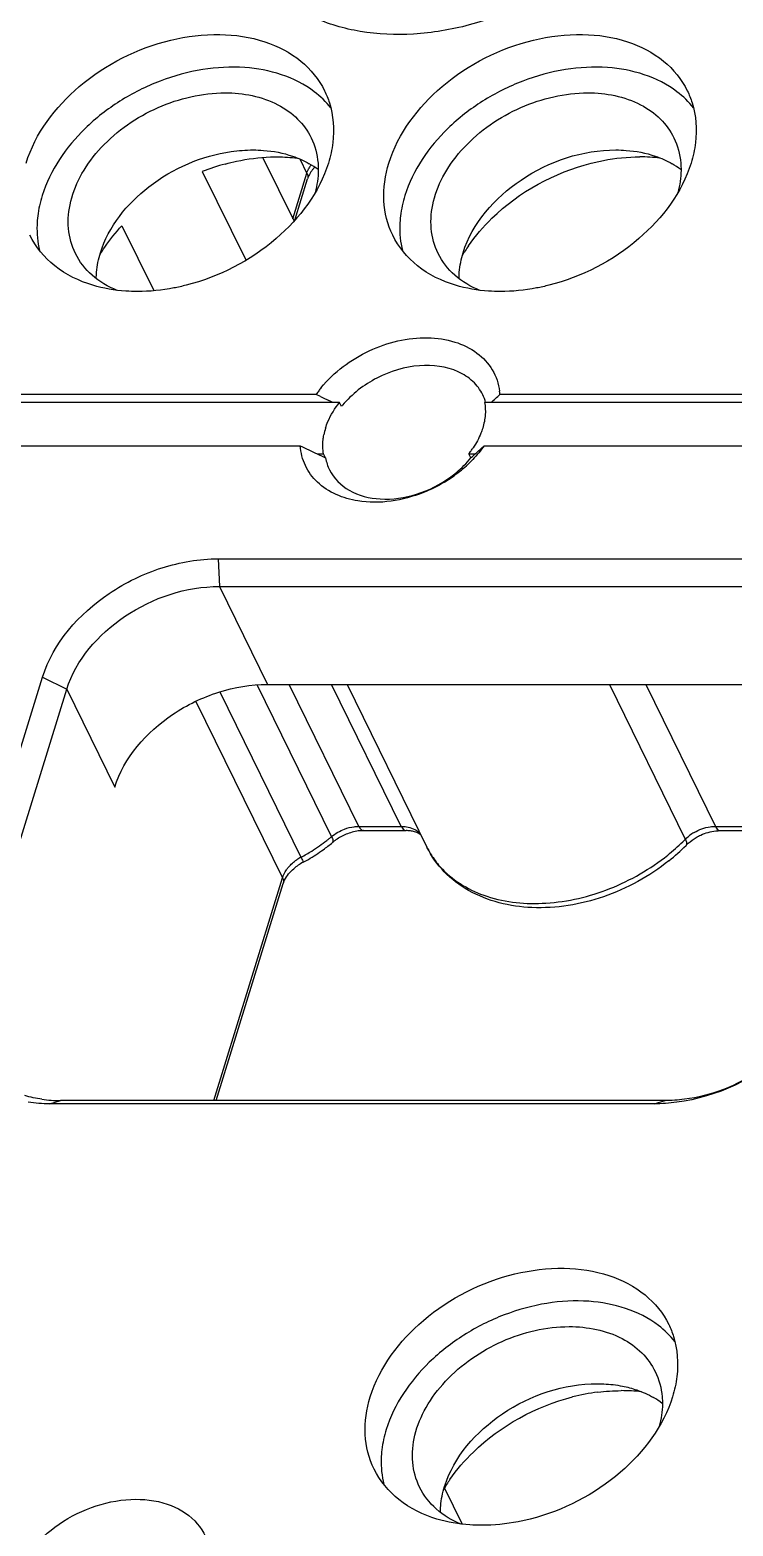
# Model space of a CAD drawing. Header units: millimetres. Extents: x 0 to 297, y 0 to 210.
# Drawn here: x 254.45 to 258.02, y 162.97 to 170.57 of the extents above; entities that cross this region are included whole.
import ezdxf

# ---------------------------------------------------------------- set-up
doc = ezdxf.new("R2010")
doc.units = ezdxf.units.MM
doc.header["$LTSCALE"] = 16.335
doc.layers.add('3_ALL_AXES', color=7, linetype='CONTINUOUS')
doc.layers.add('7_ALL_FEATURES', color=7, linetype='CONTINUOUS')

msp = doc.modelspace()

# ---------------------------------------------------------------- linework, layer by layer
at = {"layer": '3_ALL_AXES', "color": 7, "linetype": 'Continuous'}
for p, q in [((255.63057, 169.92391), (255.78862, 169.60183)), ((256.05801, 167.24883), (256.46385, 166.42182))]:
    msp.add_line(p, q, dxfattribs=at)
for centre, radius, start, end in [((255.73353, 168.80643), 1.12485, 105.172811, 111.407171), ((255.65489, 169.52785), 0.42235, 52.62403, 59.98634), ((257.49701, 169.52785), 0.42235, 52.62403, 59.98634), ((257.46341, 162.60873), 1.05369, 97.194925, 104.303057), ((257.45091, 162.81044), 0.85126, 83.089954, 90.051007), ((257.4026, 163.26123), 0.42235, 52.62403, 59.98634), ((257.26034, 162.74098), 0.82607, 145.350354, 149.623574)]:
    msp.add_arc(centre, radius, start, end, dxfattribs=at)
for points, knots in [([(254.42813, 169.89715), (254.47462, 170.04763), (254.68753, 170.32725), (255.0704, 170.51895), (255.40531, 170.56081), (255.63634, 170.52711), (255.8279, 170.42924), (255.9155, 170.32191), (255.94379, 170.26427)], [0, 0, 0, 0, 0.2518058, 0.5295383, 0.6634467, 0.7864616, 0.8973577, 1, 1, 1, 1]), ([(256.27025, 169.89715), (256.31675, 170.04763), (256.52965, 170.32725), (256.91253, 170.51895), (257.24743, 170.56081), (257.47846, 170.52711), (257.67002, 170.42924), (257.75763, 170.32191), (257.78591, 170.26427)], [0, 0, 0, 0, 0.2518058, 0.5295383, 0.6634467, 0.7864616, 0.8973577, 1, 1, 1, 1]), ([(255.89137, 170.2595), (255.79237, 170.33512), (255.59097, 170.39482), (255.32049, 170.37847), (255.10439, 170.31962), (254.9013, 170.21761), (254.6751, 170.0421), (254.54934, 169.8604), (254.50947, 169.73139)], [0, 0, 0, 0, 0.2239052, 0.3517985, 0.4863583, 0.623162, 0.757313, 1, 1, 1, 1]), ([(257.73349, 170.2595), (257.63449, 170.33512), (257.4331, 170.39482), (257.16261, 170.37847), (256.94651, 170.31962), (256.74342, 170.21761), (256.51722, 170.0421), (256.39146, 169.8604), (256.35159, 169.73139)], [0, 0, 0, 0, 0.2239052, 0.3517985, 0.4863583, 0.623162, 0.757313, 1, 1, 1, 1]), ([(254.67855, 169.4377), (254.65928, 169.47691), (254.63523, 169.56622), (254.64895, 169.70855), (254.70823, 169.85042), (254.8437, 170.03003), (255.08767, 170.19832), (255.32237, 170.25361), (255.4384, 170.25361)], [0, 0, 0, 0, 0.1017788, 0.2097309, 0.3275175, 0.4555166, 0.7296526, 1, 1, 1, 1]), ([(255.4384, 170.25361), (255.53016, 170.25361), (255.66773, 170.2276), (255.80994, 170.12671), (255.85821, 170.06025), (255.87549, 170.02508)], [0, 0, 0, 0, 0.5332389, 0.7722667, 1, 1, 1, 1]), ([(255.94379, 170.26427), (255.95346, 170.24456), (255.98696, 170.16104), (255.99354, 170.06779), (255.98544, 170.0005)], [0, 0, 0, 0, 0.2447347, 1, 1, 1, 1]), ([(256.52067, 169.4377), (256.5014, 169.47691), (256.47735, 169.56622), (256.49107, 169.70855), (256.55035, 169.85042), (256.68582, 170.03003), (256.9298, 170.19832), (257.16449, 170.25361), (257.28052, 170.25361)], [0, 0, 0, 0, 0.1017788, 0.2097309, 0.3275175, 0.4555166, 0.7296526, 1, 1, 1, 1]), ([(257.28052, 170.25361), (257.37228, 170.25361), (257.50985, 170.2276), (257.65206, 170.12671), (257.70033, 170.06025), (257.71762, 170.02508)], [0, 0, 0, 0, 0.5332389, 0.7722667, 1, 1, 1, 1]), ([(257.78591, 170.26427), (257.79558, 170.24456), (257.82908, 170.16104), (257.83566, 170.06779), (257.82756, 170.0005)], [0, 0, 0, 0, 0.2447347, 1, 1, 1, 1]), ([(254.80536, 169.44131), (254.84631, 169.57381), (255.04177, 169.81521), (255.32003, 169.93349), (255.47001, 169.95531)], [0, 0, 0, 0, 0.4778237, 1, 1, 1, 1]), ([(255.43912, 169.89207), (255.45826, 169.89725), (255.53381, 169.91557), (255.61143, 169.92562), (255.66929, 169.92771)], [0, 0, 0, 0, 0.2551973, 1, 1, 1, 1]), ([(255.58075, 169.96353), (255.59834, 169.96353), (255.66603, 169.96101), (255.73357, 169.94825), (255.78103, 169.93203)], [0, 0, 0, 0, 0.2596445, 1, 1, 1, 1]), ([(255.66929, 169.92771), (255.68094, 169.92814), (255.72668, 169.92893), (255.7725, 169.92624), (255.80634, 169.92208)], [0, 0, 0, 0, 0.2547809, 1, 1, 1, 1]), ([(256.64748, 169.44131), (256.69393, 169.59162), (256.92764, 169.85628), (257.25449, 169.96353), (257.42287, 169.96353)], [0, 0, 0, 0, 0.4830228, 1, 1, 1, 1]), ([(257.42287, 169.96353), (257.44046, 169.96353), (257.50816, 169.96101), (257.57569, 169.94825), (257.62315, 169.93203)], [0, 0, 0, 0, 0.2596445, 1, 1, 1, 1]), ([(255.96323, 169.89715), (255.91733, 169.74862), (255.7087, 169.47188), (255.40734, 169.31868), (255.24101, 169.27633)], [0, 0, 0, 0, 0.4752822, 1, 1, 1, 1]), ([(255.91052, 169.89706), (255.91154, 169.88494), (255.91341, 169.83481), (255.90579, 169.7845), (255.89583, 169.74788)], [0, 0, 0, 0, 0.242712, 1, 1, 1, 1]), ([(256.28969, 169.53003), (256.26315, 169.58411), (256.23214, 169.70915), (256.25118, 169.83546), (256.27025, 169.89715)], [0, 0, 0, 0, 0.4826445, 1, 1, 1, 1]), ([(257.80535, 169.89715), (257.75945, 169.74862), (257.55083, 169.47188), (257.24947, 169.31868), (257.08314, 169.27633)], [0, 0, 0, 0, 0.4752822, 1, 1, 1, 1]), ([(257.75264, 169.89706), (257.75366, 169.88494), (257.75553, 169.83481), (257.74791, 169.7845), (257.73795, 169.74788)], [0, 0, 0, 0, 0.242712, 1, 1, 1, 1]), ([(254.48726, 169.62805), (254.48545, 169.613), (254.48079, 169.55428), (254.48644, 169.49461), (254.49695, 169.45215)], [0, 0, 0, 0, 0.2572876, 1, 1, 1, 1]), ([(256.32938, 169.62805), (256.32757, 169.613), (256.32291, 169.55428), (256.32856, 169.49461), (256.33907, 169.45215)], [0, 0, 0, 0, 0.2572876, 1, 1, 1, 1]), ([(254.80407, 169.43231), (254.81176, 169.44513), (254.84471, 169.49672), (254.88319, 169.54472), (254.9146, 169.57866)], [0, 0, 0, 0, 0.2443123, 1, 1, 1, 1]), ([(254.76664, 169.27633), (254.69745, 169.29723), (254.56904, 169.35926), (254.4769, 169.47026), (254.44756, 169.53003)], [0, 0, 0, 0, 0.5204977, 1, 1, 1, 1]), ([(256.60876, 169.27633), (256.53958, 169.29723), (256.41116, 169.35926), (256.31902, 169.47026), (256.28969, 169.53003)], [0, 0, 0, 0, 0.5204977, 1, 1, 1, 1]), ([(254.89027, 169.24999), (254.8443, 169.26846), (254.75963, 169.318), (254.69902, 169.39605), (254.67855, 169.4377)], [0, 0, 0, 0, 0.5163089, 1, 1, 1, 1]), ([(254.78449, 169.31031), (254.78454, 169.32108), (254.78648, 169.36538), (254.79546, 169.40926), (254.80536, 169.44131)], [0, 0, 0, 0, 0.2430927, 1, 1, 1, 1]), ([(256.73239, 169.24999), (256.68642, 169.26846), (256.60175, 169.318), (256.54114, 169.39605), (256.52067, 169.4377)], [0, 0, 0, 0, 0.5163089, 1, 1, 1, 1]), ([(256.62662, 169.31031), (256.62666, 169.32108), (256.6286, 169.36538), (256.63758, 169.40926), (256.64748, 169.44131)], [0, 0, 0, 0, 0.2430927, 1, 1, 1, 1]), ([(254.99395, 169.24438), (254.97408, 169.24438), (254.89746, 169.24693), (254.821, 169.25991), (254.76664, 169.27633)], [0, 0, 0, 0, 0.259256, 1, 1, 1, 1]), ([(255.24101, 169.27633), (255.22039, 169.27108), (255.13923, 169.25295), (255.05583, 169.24438), (254.99395, 169.24438)], [0, 0, 0, 0, 0.2558791, 1, 1, 1, 1]), ([(256.83608, 169.24438), (256.8162, 169.24438), (256.73958, 169.24693), (256.66313, 169.25991), (256.60876, 169.27633)], [0, 0, 0, 0, 0.259256, 1, 1, 1, 1]), ([(257.08314, 169.27633), (257.06251, 169.27108), (256.98135, 169.25295), (256.89795, 169.24438), (256.83608, 169.24438)], [0, 0, 0, 0, 0.2558791, 1, 1, 1, 1]), ([(256.17584, 163.63054), (256.22234, 163.78101), (256.43525, 164.06064), (256.81812, 164.25233), (257.15302, 164.29419), (257.38405, 164.26049), (257.57561, 164.16263), (257.66322, 164.05529), (257.6915, 163.99766)], [0, 0, 0, 0, 0.2518058, 0.5295383, 0.6634467, 0.7864616, 0.8973577, 1, 1, 1, 1]), ([(257.63909, 163.99288), (257.54009, 164.0685), (257.33869, 164.12821), (257.0682, 164.11186), (256.8521, 164.05301), (256.64901, 163.951), (256.42282, 163.77549), (256.29705, 163.59379), (256.25718, 163.46478)], [0, 0, 0, 0, 0.2239052, 0.3517985, 0.4863583, 0.623162, 0.757313, 1, 1, 1, 1]), ([(257.6915, 163.99766), (257.70118, 163.97794), (257.73467, 163.89443), (257.74125, 163.80117), (257.73315, 163.73388)], [0, 0, 0, 0, 0.2447347, 1, 1, 1, 1]), ([(256.42626, 163.17109), (256.40699, 163.21029), (256.38295, 163.2996), (256.39666, 163.44194), (256.45594, 163.5838), (256.59141, 163.76341), (256.83539, 163.9317), (257.07009, 163.98699), (257.18611, 163.98699)], [0, 0, 0, 0, 0.1017788, 0.2097309, 0.3275175, 0.4555166, 0.7296526, 1, 1, 1, 1]), ([(257.18611, 163.98699), (257.27787, 163.98699), (257.41544, 163.96098), (257.55766, 163.86009), (257.60592, 163.79363), (257.62321, 163.75846)], [0, 0, 0, 0, 0.5332389, 0.7722667, 1, 1, 1, 1]), ([(256.55307, 163.17469), (256.59952, 163.325), (256.83323, 163.58966), (257.16008, 163.69691), (257.32846, 163.69691)], [0, 0, 0, 0, 0.4830228, 1, 1, 1, 1]), ([(257.32846, 163.69691), (257.3394, 163.69691), (257.38221, 163.69592), (257.42496, 163.69093), (257.45624, 163.68474)], [0, 0, 0, 0, 0.255365, 1, 1, 1, 1]), ([(256.19528, 163.26342), (256.16874, 163.3175), (256.13773, 163.44254), (256.15677, 163.56885), (256.17584, 163.63054)], [0, 0, 0, 0, 0.4826445, 1, 1, 1, 1]), ([(256.58078, 163.21065), (256.61545, 163.26084), (256.78111, 163.45347), (257.01696, 163.58242), (257.20309, 163.62975)], [0, 0, 0, 0, 0.2410687, 1, 1, 1, 1]), ([(257.71094, 163.63054), (257.66504, 163.482), (257.45642, 163.20526), (257.15506, 163.05206), (256.98873, 163.00972)], [0, 0, 0, 0, 0.4752822, 1, 1, 1, 1]), ([(257.65823, 163.63044), (257.65925, 163.61832), (257.66112, 163.56819), (257.6535, 163.51788), (257.64354, 163.48126)], [0, 0, 0, 0, 0.242712, 1, 1, 1, 1]), ([(256.23497, 163.36143), (256.23316, 163.34639), (256.2285, 163.28766), (256.23415, 163.228), (256.24466, 163.18553)], [0, 0, 0, 0, 0.2572876, 1, 1, 1, 1]), ([(256.51435, 163.00972), (256.44517, 163.03062), (256.31675, 163.09264), (256.22461, 163.20365), (256.19528, 163.26342)], [0, 0, 0, 0, 0.5204977, 1, 1, 1, 1]), ([(256.63798, 162.98337), (256.59201, 163.00185), (256.50735, 163.05139), (256.44673, 163.12944), (256.42626, 163.17109)], [0, 0, 0, 0, 0.5163089, 1, 1, 1, 1]), ([(256.53221, 163.04369), (256.53225, 163.05446), (256.53419, 163.09876), (256.54317, 163.14265), (256.55307, 163.17469)], [0, 0, 0, 0, 0.2430927, 1, 1, 1, 1]), ([(256.74167, 162.97777), (256.72179, 162.97777), (256.64517, 162.98031), (256.56872, 162.99329), (256.51435, 163.00972)], [0, 0, 0, 0, 0.259256, 1, 1, 1, 1]), ([(256.98873, 163.00972), (256.96811, 163.00447), (256.88694, 162.98633), (256.80355, 162.97777), (256.74167, 162.97777)], [0, 0, 0, 0, 0.2558791, 1, 1, 1, 1])]:
    msp.add_open_spline(points, degree=3, knots=knots, dxfattribs=at)
for points in [[(255.97572, 170.17683), (255.95133, 170.20773), (255.92266, 170.2356), (255.89137, 170.2595)], [(257.81784, 170.17683), (257.79345, 170.20773), (257.76478, 170.2356), (257.73349, 170.2595)], [(255.87549, 170.02508), (255.89501, 169.98537), (255.90679, 169.94114), (255.91052, 169.89706)], [(255.98544, 170.0005), (255.98123, 169.96552), (255.97363, 169.93082), (255.96323, 169.89715)], [(257.71762, 170.02508), (257.73713, 169.98537), (257.74891, 169.94114), (257.75264, 169.89706)], [(257.82756, 170.0005), (257.82335, 169.96552), (257.81575, 169.93082), (257.80535, 169.89715)], [(255.47001, 169.95531), (255.50664, 169.96064), (255.54374, 169.96353), (255.58075, 169.96353)], [(255.78103, 169.93203), (255.8105, 169.92196), (255.8392, 169.90916), (255.86615, 169.89356)], [(257.62315, 169.93203), (257.65262, 169.92196), (257.68133, 169.90916), (257.70827, 169.89356)], [(254.50947, 169.73139), (254.49907, 169.69773), (254.49147, 169.66303), (254.48726, 169.62805)], [(256.35159, 169.73139), (256.34119, 169.69773), (256.33359, 169.66303), (256.32938, 169.62805)], [(257.72343, 163.91021), (257.69905, 163.94112), (257.67037, 163.96898), (257.63909, 163.99288)], [(257.62321, 163.75846), (257.64272, 163.71876), (257.65451, 163.67453), (257.65823, 163.63044)], [(257.73315, 163.73388), (257.72894, 163.6989), (257.72134, 163.6642), (257.71094, 163.63054)], [(257.33144, 163.65412), (257.37078, 163.65906), (257.4105, 163.6617), (257.45015, 163.6617)], [(257.45624, 163.68474), (257.48078, 163.67989), (257.50508, 163.67351), (257.52875, 163.66542)], [(257.52875, 163.66542), (257.55821, 163.65535), (257.58692, 163.64254), (257.61386, 163.62694)], [(256.25718, 163.46478), (256.24678, 163.43111), (256.23918, 163.39641), (256.23497, 163.36143)]]:
    msp.add_open_spline(points, degree=3, dxfattribs=at)
at = {"layer": '7_ALL_FEATURES', "color": 7, "linetype": 'Continuous'}
for p, q in [((255.32296, 169.85368), (255.54336, 169.40456)), ((255.78244, 169.61442), (255.85406, 169.84619)), ((255.85406, 169.84619), (255.82081, 169.91395)), ((255.79268, 169.60692), (255.8575, 169.81667)), ((254.9146, 169.57866), (255.07595, 169.24986)), ((255.90105, 168.72216), (251.92198, 168.72216)), ((255.92294, 168.71151), (255.90105, 168.72216)), ((258.35721, 168.72216), (256.83431, 168.72216)), ((256.01959, 168.68072), (251.84411, 168.68072)), ((255.98655, 168.68072), (255.96569, 168.69079)), ((256.02975, 168.66001), (256.01959, 168.68072)), ((258.47575, 168.68072), (256.75644, 168.68072)), ((251.84129, 168.46106), (255.82036, 168.46106)), ((255.90585, 168.41961), (255.9389, 168.41961)), ((255.94907, 168.39889), (255.9389, 168.41961)), ((256.67575, 168.41961), (256.70879, 168.41961)), ((256.68591, 168.3989), (256.67575, 168.41961)), ((256.70301, 168.41435), (256.70879, 168.41961)), ((256.74219, 168.4504), (256.75362, 168.46106)), ((256.75362, 168.46106), (258.27652, 168.46106)), ((255.40333, 167.88662), (258.47353, 167.88662)), ((255.40333, 167.88662), (255.40962, 167.74612)), ((255.40962, 167.74612), (258.47983, 167.74612)), ((255.40962, 167.74612), (255.65366, 167.24883)), ((254.02746, 165.71941), (254.5116, 167.28606)), ((254.5116, 167.28606), (254.63421, 167.2239)), ((254.15007, 165.65725), (254.63421, 167.2239)), ((254.63421, 167.2239), (254.87824, 166.72662)), ((255.41213, 167.21062), (255.82407, 166.37117)), ((255.97915, 166.47561), (255.60112, 167.24597)), ((255.65366, 167.24883), (258.72386, 167.24883)), ((256.1181, 166.52783), (255.76428, 167.24883)), ((256.3336, 166.52783), (255.97979, 167.24883)), ((257.38996, 167.24883), (257.77581, 166.46255)), ((257.57511, 167.24883), (257.92893, 166.52783)), ((255.29087, 167.16236), (255.73039, 166.26672)), ((256.1181, 166.52783), (256.3336, 166.52783)), ((256.14231, 166.50616), (256.35781, 166.50616)), ((257.92893, 166.52783), (258.71739, 166.52783)), ((257.95314, 166.50616), (258.71069, 166.50616)), ((255.38067, 165.13503), (255.73039, 166.26672)), ((255.39323, 165.13503), (255.73383, 166.2372)), ((254.54803, 165.11886), (254.60274, 165.13503)), ((257.67294, 165.13503), (254.60274, 165.13503)), ((257.61823, 165.11886), (257.67294, 165.13503)), ((257.61823, 165.11886), (254.54803, 165.11886)), ((256.64216, 162.9847), (256.55374, 163.16487))]:
    msp.add_line(p, q, dxfattribs=at)
for centre, radius, start, end in [((257.54542, 169.07595), 0.85237, 83.120522, 90.049177), ((256.00962, 169.7929), 0.16475, 145.145814, 151.602866), ((256.038, 169.7408), 0.19744, 137.593017, 141.588555), ((257.35462, 169.00767), 0.82592, 145.350604, 149.62322), ((256.3545, 168.40652), 0.55249, 142.896627, 145.159045), ((256.37568, 168.39053), 0.57903, 140.830459, 142.898661), ((265.36155, 188.13139), 21.59211, 244.078953, 244.205018), ((256.54238, 168.62007), 0.22771, 15.629052, 26.119756), ((253.41597, 172.37384), 5.00198, 312.410495, 313.109669), ((256.53587, 168.69897), 0.29934, 4.443287, 7.461981), ((256.3988, 168.36513), 0.47239, 140.37873, 141.374095), ((256.2495, 168.4569), 0.31508, 162.781165, 169.214056), ((264.08827, 185.40778), 18.85603, 243.993337, 244.282008), ((261.81073, 180.68154), 13.60964, 244.286283, 244.488084), ((256.31152, 168.71068), 0.46624, 321.370017, 323.7909), ((254.32355, 171.03088), 3.53668, 311.909923, 312.283231), ((256.32497, 168.70085), 0.44959, 323.79039, 326.179365), ((253.26038, 172.1945), 5.11285, 312.412194, 312.921211), ((256.17655, 168.44006), 0.23118, 190.258575, 206.04864), ((256.18431, 168.88854), 0.71423, 301.022917, 308.596949), ((256.21365, 168.85168), 0.66712, 308.602118, 316.385866), ((255.4052, 167.16137), 0.89428, 301.958615, 307.952577), ((255.44308, 167.09084), 0.84185, 305.947934, 310.008073), ((255.42061, 167.14107), 0.8688, 307.974527, 309.045935), ((255.42686, 167.13336), 0.85887, 309.046, 310.019313), ((256.1413, 166.25892), 0.24425, 126.853495, 130.000692), ((256.15072, 166.24639), 0.25993, 123.386712, 126.857805), ((256.15533, 166.23936), 0.26834, 110.567476, 123.383309), ((257.02807, 167.20369), 1.05283, 308.694134, 314.275091), ((257.05507, 167.14819), 1.01893, 308.72127, 315.297237), ((257.06685, 167.16297), 0.9966, 314.312812, 315.347315), ((257.93498, 166.30215), 0.22608, 120.330234, 127.635047), ((255.93136, 166.16981), 0.22816, 118.05148, 124.493088), ((255.39237, 167.18148), 0.91814, 298.046381, 301.973003), ((255.42019, 167.12447), 0.88256, 298.04939, 300.010007), ((255.42668, 167.11362), 0.86991, 299.997302, 305.941728), ((256.85766, 166.61555), 0.43887, 206.193439, 214.170245), ((256.86822, 166.62299), 0.45178, 214.19934, 223.773027), ((255.95076, 166.12435), 0.24945, 124.41944, 131.022407), ((255.95996, 166.11146), 0.26529, 118.052743, 124.483151), ((254.60192, 165.8112), 0.67617, 262.077284, 270.0689)]:
    msp.add_arc(centre, radius, start, end, dxfattribs=at)
for points, knots in [([(257.58886, 171.26604), (257.49676, 171.10436), (257.22347, 170.81765), (256.78163, 170.6068), (256.40163, 170.54286), (256.13041, 170.55414), (255.88762, 170.62419), (255.75032, 170.71199), (255.69378, 170.76376)], [0, 0, 0, 0, 0.2552116, 0.5256939, 0.6570522, 0.7807088, 0.8948593, 1, 1, 1, 1]), ([(257.29757, 169.89639), (257.3182, 169.90164), (257.39938, 169.91977), (257.4828, 169.92833), (257.54469, 169.92832)], [0, 0, 0, 0, 0.255882, 1, 1, 1, 1]), ([(255.85406, 169.84619), (255.85527, 169.84374), (255.85904, 169.83446), (255.85962, 169.82366), (255.85749, 169.81667)], [0, 0, 0, 0, 0.2721986, 1, 1, 1, 1]), ([(256.67518, 169.47725), (256.70985, 169.52745), (256.87553, 169.72011), (257.11143, 169.84901), (257.29757, 169.89639)], [0, 0, 0, 0, 0.2410713, 1, 1, 1, 1]), ([(255.92677, 168.75626), (255.99144, 168.83566), (256.16087, 168.96206), (256.41261, 169.02263), (256.60258, 168.99581), (256.71922, 168.9402), (256.8024, 168.85104), (256.82772, 168.77568), (256.83267, 168.73785)], [0, 0, 0, 0, 0.2775946, 0.5530003, 0.6780771, 0.7915776, 0.8965657, 1, 1, 1, 1]), ([(256.74683, 168.72032), (256.73455, 168.74537), (256.69913, 168.79246), (256.59313, 168.86059), (256.4152, 168.8816), (256.20457, 168.81774), (256.08241, 168.72374), (256.03493, 168.66638)], [0, 0, 0, 0, 0.1020629, 0.2100298, 0.4534078, 0.7275554, 1, 1, 1, 1]), ([(255.94854, 168.55017), (255.95205, 168.56151), (255.96928, 168.60821), (255.99597, 168.65116), (256.01959, 168.68072)], [0, 0, 0, 0, 0.2387811, 1, 1, 1, 1]), ([(255.9389, 168.41961), (255.93465, 168.4431), (255.93375, 168.47585), (255.93844, 168.5077), (255.93999, 168.51586)], [0, 0, 0, 0, 0.7416962, 1, 1, 1, 1]), ([(256.7468, 168.55017), (256.74416, 168.54165), (256.73182, 168.50679), (256.71408, 168.47392), (256.69847, 168.45061)], [0, 0, 0, 0, 0.2411078, 1, 1, 1, 1]), ([(256.1128, 168.1805), (256.03824, 168.19256), (255.92774, 168.23813), (255.84067, 168.35762), (255.82304, 168.42652), (255.82036, 168.46106)], [0, 0, 0, 0, 0.5217287, 0.7607016, 1, 1, 1, 1]), ([(255.96886, 168.33855), (255.98996, 168.2955), (256.0682, 168.21819), (256.23402, 168.17914), (256.41701, 168.20604), (256.53274, 168.26449), (256.58507, 168.30292)], [0, 0, 0, 0, 0.2087636, 0.4470138, 0.7173126, 1, 1, 1, 1]), ([(256.58507, 168.30292), (256.59467, 168.30997), (256.63125, 168.33864), (256.66434, 168.37189), (256.68591, 168.3989)], [0, 0, 0, 0, 0.2562409, 1, 1, 1, 1]), ([(256.55241, 168.27647), (256.51841, 168.25599), (256.38284, 168.18842), (256.22328, 168.16264), (256.1128, 168.1805)], [0, 0, 0, 0, 0.2617966, 1, 1, 1, 1]), ([(254.5116, 167.28606), (254.56501, 167.45892), (254.77022, 167.68921), (255.11037, 167.85244), (255.30731, 167.88662), (255.40333, 167.88662)], [0, 0, 0, 0, 0.4803697, 0.7450759, 1, 1, 1, 1]), ([(254.63421, 167.2239), (254.68066, 167.37422), (254.9144, 167.63885), (255.24124, 167.74612), (255.40962, 167.74612)], [0, 0, 0, 0, 0.4830204, 1, 1, 1, 1]), ([(254.87824, 166.72662), (254.92469, 166.87693), (255.10311, 167.07722), (255.39892, 167.2191), (255.57017, 167.24883), (255.65366, 167.24883)], [0, 0, 0, 0, 0.4803701, 0.7450909, 1, 1, 1, 1]), ([(256.14231, 166.50616), (256.13585, 166.50616), (256.10821, 166.50471), (256.08092, 166.49803), (256.06106, 166.49059)], [0, 0, 0, 0, 0.2333044, 1, 1, 1, 1]), ([(256.1181, 166.52783), (256.11967, 166.52464), (256.1249, 166.51523), (256.13478, 166.50615), (256.14231, 166.50615)], [0, 0, 0, 0, 0.3209972, 1, 1, 1, 1]), ([(256.3336, 166.52783), (256.33517, 166.52464), (256.3404, 166.51523), (256.35029, 166.50615), (256.35781, 166.50615)], [0, 0, 0, 0, 0.3209972, 1, 1, 1, 1]), ([(256.3336, 166.52783), (256.3423, 166.52783), (256.37395, 166.52562), (256.40579, 166.51292), (256.42284, 166.49729)], [0, 0, 0, 0, 0.2731585, 1, 1, 1, 1]), ([(256.43488, 166.48183), (256.43305, 166.48367), (256.42289, 166.49233), (256.41027, 166.49776), (256.39997, 166.5007)], [0, 0, 0, 0, 0.1947011, 1, 1, 1, 1]), ([(257.83053, 166.47091), (257.83839, 166.47552), (257.86986, 166.49183), (257.90465, 166.50197), (257.9308, 166.50488)], [0, 0, 0, 0, 0.2572594, 1, 1, 1, 1]), ([(257.92893, 166.52783), (257.9305, 166.52464), (257.93572, 166.51523), (257.94561, 166.50615), (257.95314, 166.50615)], [0, 0, 0, 0, 0.3209972, 1, 1, 1, 1]), ([(255.97915, 166.47561), (255.98215, 166.4695), (255.98634, 166.4609), (255.987, 166.44828), (255.98431, 166.44602)], [0, 0, 0, 0, 0.659182, 1, 1, 1, 1]), ([(257.77581, 166.46255), (257.77745, 166.45921), (257.78148, 166.45), (257.78417, 166.43637), (257.7793, 166.43143)], [0, 0, 0, 0, 0.3494867, 1, 1, 1, 1]), ([(257.77929, 166.43144), (257.78293, 166.43513), (257.79867, 166.44993), (257.81637, 166.46261), (257.83053, 166.47091)], [0, 0, 0, 0, 0.2400789, 1, 1, 1, 1]), ([(255.74994, 166.30644), (255.75328, 166.31132), (255.76816, 166.33082), (255.78683, 166.34733), (255.80216, 166.35786)], [0, 0, 0, 0, 0.2412131, 1, 1, 1, 1]), ([(255.82407, 166.37117), (255.8258, 166.36765), (255.8286, 166.36162), (255.83282, 166.35327), (255.83387, 166.34912), (255.83577, 166.34587), (255.8352, 166.34557)], [0, 0, 0, 0, 0.4199879, 0.7352734, 0.9312866, 1, 1, 1, 1]), ([(257.69244, 166.35322), (257.59392, 166.2741), (257.37061, 166.15207), (257.00912, 166.09077), (256.71962, 166.15984), (256.54682, 166.2907), (256.48621, 166.37624), (256.46385, 166.42182)], [0, 0, 0, 0, 0.273083, 0.537631, 0.7777813, 0.8902715, 1, 1, 1, 1]), ([(256.54199, 166.31045), (256.60299, 166.24674), (256.775, 166.14872), (257.07975, 166.12155), (257.40039, 166.1973), (257.5979, 166.3111), (257.68626, 166.38196)], [0, 0, 0, 0, 0.2135856, 0.457429, 0.7257104, 1, 1, 1, 1]), ([(255.73383, 166.2372), (255.73571, 166.2433), (255.74761, 166.27201), (255.76851, 166.2964), (255.78703, 166.31255)], [0, 0, 0, 0, 0.2061177, 1, 1, 1, 1]), ([(255.73039, 166.26672), (255.73159, 166.26427), (255.73537, 166.25499), (255.73594, 166.24419), (255.73382, 166.2372)], [0, 0, 0, 0, 0.2721986, 1, 1, 1, 1]), ([(258.4181, 165.5339), (258.38082, 165.47991), (258.20042, 165.27717), (257.93509, 165.153), (257.73233, 165.12646)], [0, 0, 0, 0, 0.2428993, 1, 1, 1, 1]), ([(258.41554, 165.5756), (258.35807, 165.45956), (258.16401, 165.25839), (257.90664, 165.15904), (257.77095, 165.14149)], [0, 0, 0, 0, 0.4862278, 1, 1, 1, 1]), ([(254.36083, 162.50371), (254.34633, 162.55465), (254.34743, 162.67325), (254.4292, 162.83811), (254.5716, 162.97852), (254.7548, 163.07664), (254.95335, 163.11931), (255.1408, 163.09941), (255.29178, 163.014), (255.34606, 162.91652), (255.35761, 162.86723)], [0, 0, 0, 0, 0.1091693, 0.2327766, 0.3706481, 0.5150908, 0.655593, 0.7833054, 0.8956617, 1, 1, 1, 1])]:
    msp.add_open_spline(points, degree=3, knots=knots, dxfattribs=at)
for points in [[(255.85406, 169.84619), (255.85674, 169.85486), (255.86038, 169.86327), (255.86469, 169.87125)], [(255.8833, 169.86347), (255.87727, 169.85586), (255.87182, 169.84775), (255.86719, 169.83922)], [(255.86719, 169.83922), (255.86328, 169.83203), (255.85992, 169.82448), (255.8575, 169.81667)], [(256.75644, 168.68072), (256.76019, 168.66001), (256.76116, 168.63866), (256.75968, 168.61766)], [(256.75968, 168.61766), (256.75807, 168.59481), (256.75356, 168.57205), (256.7468, 168.55017)], [(256.75362, 168.46106), (256.7365, 168.43645), (256.7173, 168.41322), (256.69665, 168.3915)], [(255.97915, 166.47561), (255.99866, 166.49199), (256.02135, 166.50509), (256.04519, 166.51405)], [(256.04519, 166.51405), (256.06088, 166.51995), (256.07735, 166.52415), (256.09399, 166.52627)], [(256.09399, 166.52627), (256.10198, 166.52729), (256.11004, 166.52783), (256.1181, 166.52783)], [(256.38018, 166.50473), (256.37277, 166.50571), (256.36528, 166.50616), (256.35781, 166.50616)], [(256.39997, 166.5007), (256.3935, 166.50255), (256.38686, 166.50385), (256.38018, 166.50473)], [(257.82082, 166.49729), (257.84548, 166.51172), (257.87337, 166.52178), (257.90166, 166.52584)], [(257.90166, 166.52584), (257.91068, 166.52713), (257.91981, 166.52783), (257.92893, 166.52783)], [(257.9308, 166.50488), (257.93821, 166.50571), (257.94568, 166.50616), (257.95314, 166.50616)], [(257.77581, 166.46255), (257.78241, 166.46923), (257.7895, 166.47545), (257.79693, 166.48119)], [(255.73039, 166.26672), (255.73475, 166.28082), (255.74161, 166.29426), (255.74994, 166.30644)], [(254.50872, 165.14149), (254.47907, 165.14565), (254.44961, 165.15193), (254.42094, 165.16057)], [(257.77095, 165.14149), (257.73848, 165.13729), (257.70568, 165.13503), (257.67294, 165.13503)], [(254.54803, 165.11886), (254.51148, 165.11886), (254.47482, 165.12131), (254.43864, 165.12646)], [(257.73233, 165.12646), (257.69453, 165.12152), (257.65635, 165.11886), (257.61823, 165.11886)]]:
    msp.add_open_spline(points, degree=3, dxfattribs=at)

doc.saveas('drawing.dxf')
